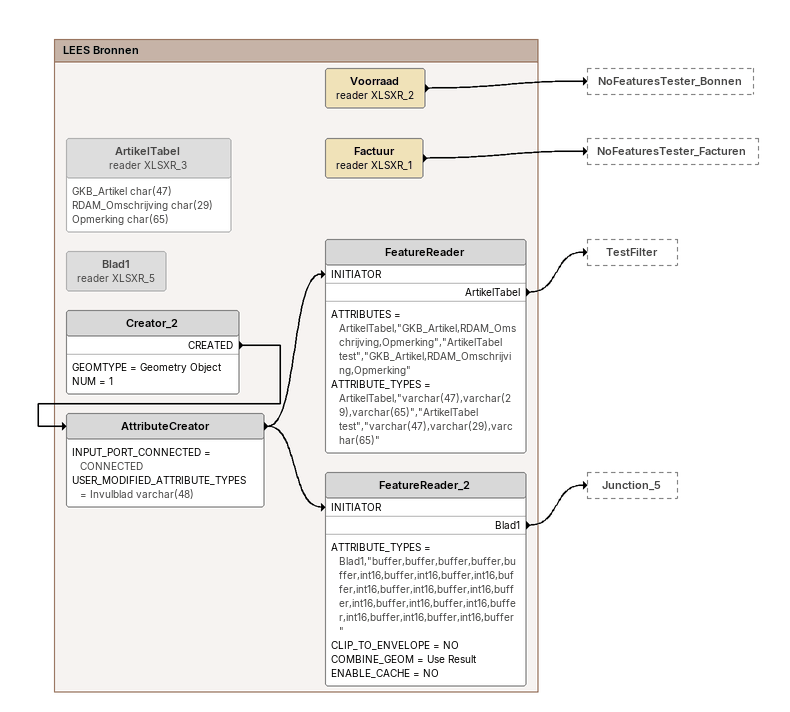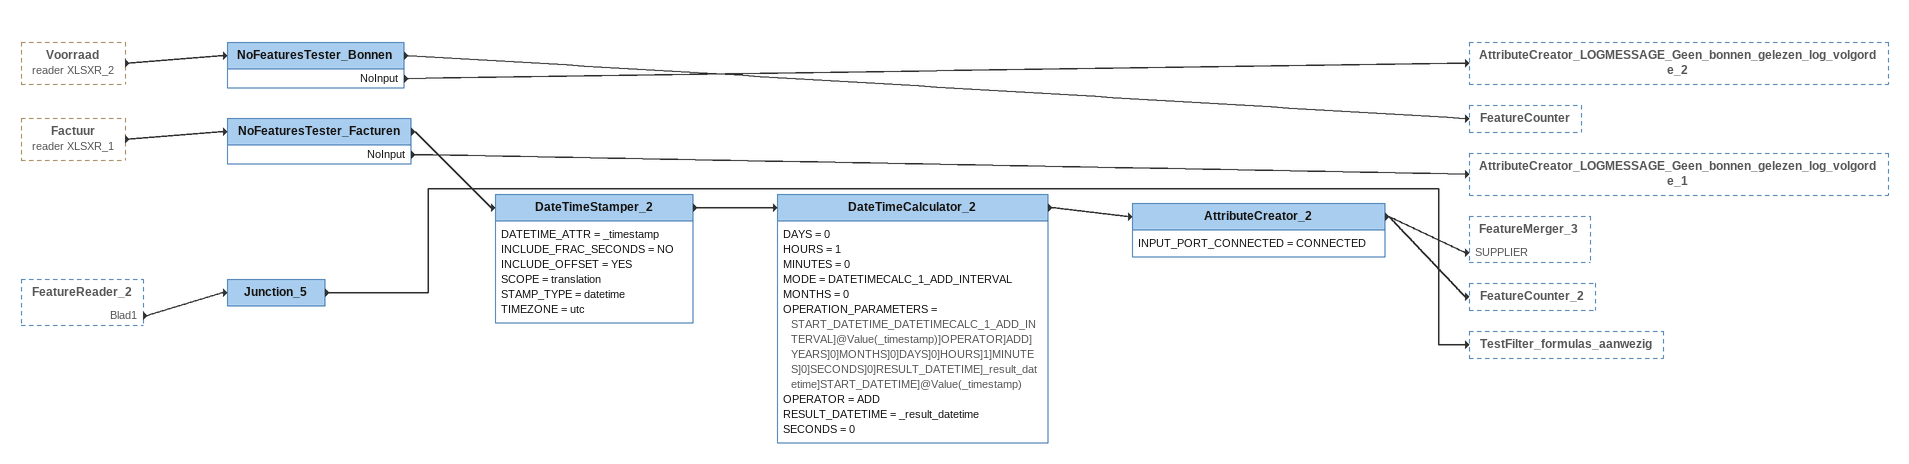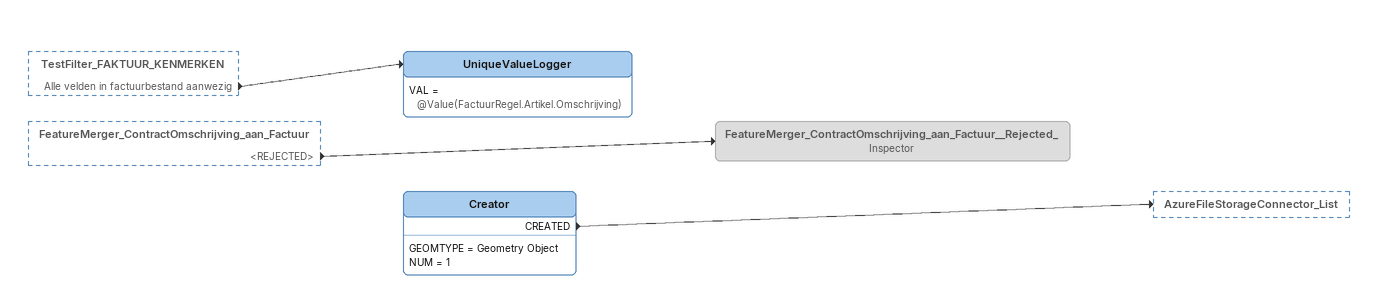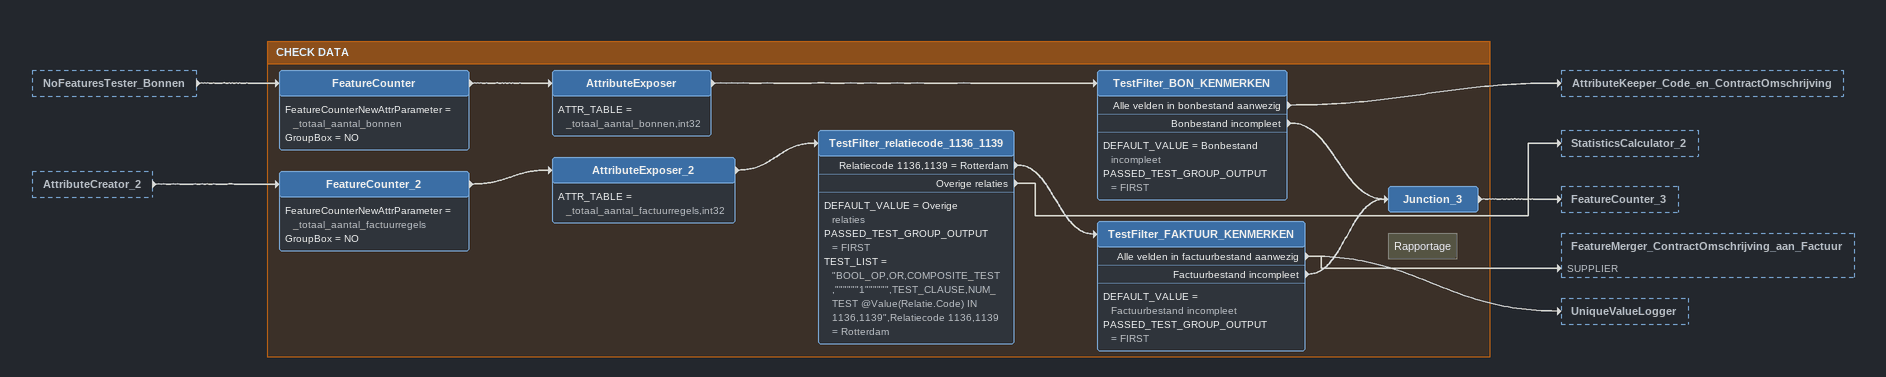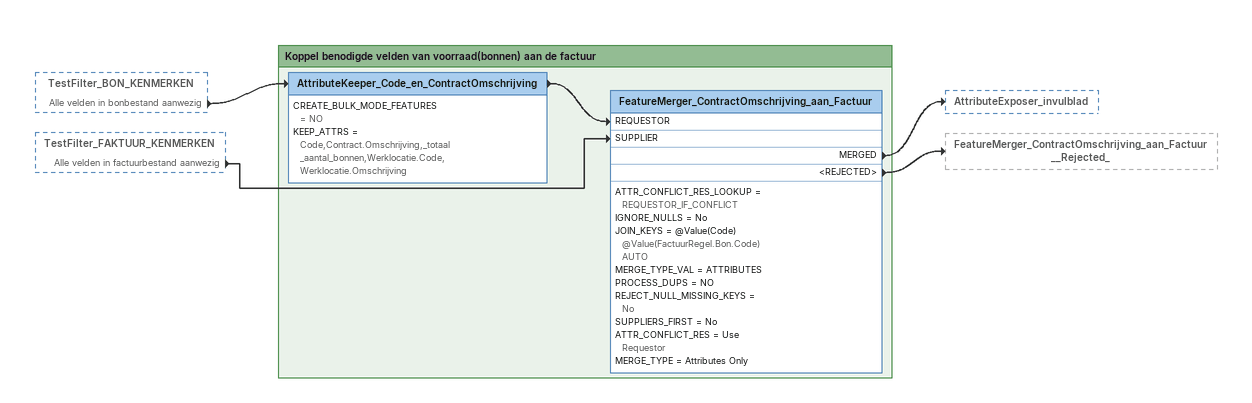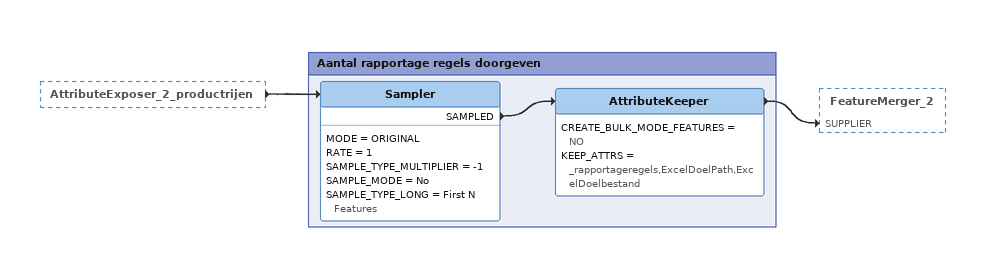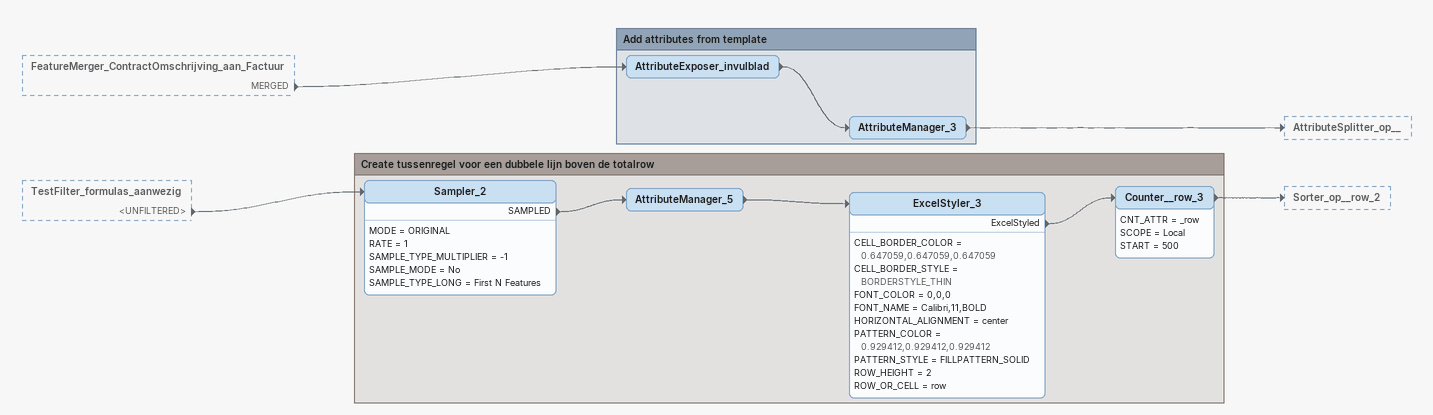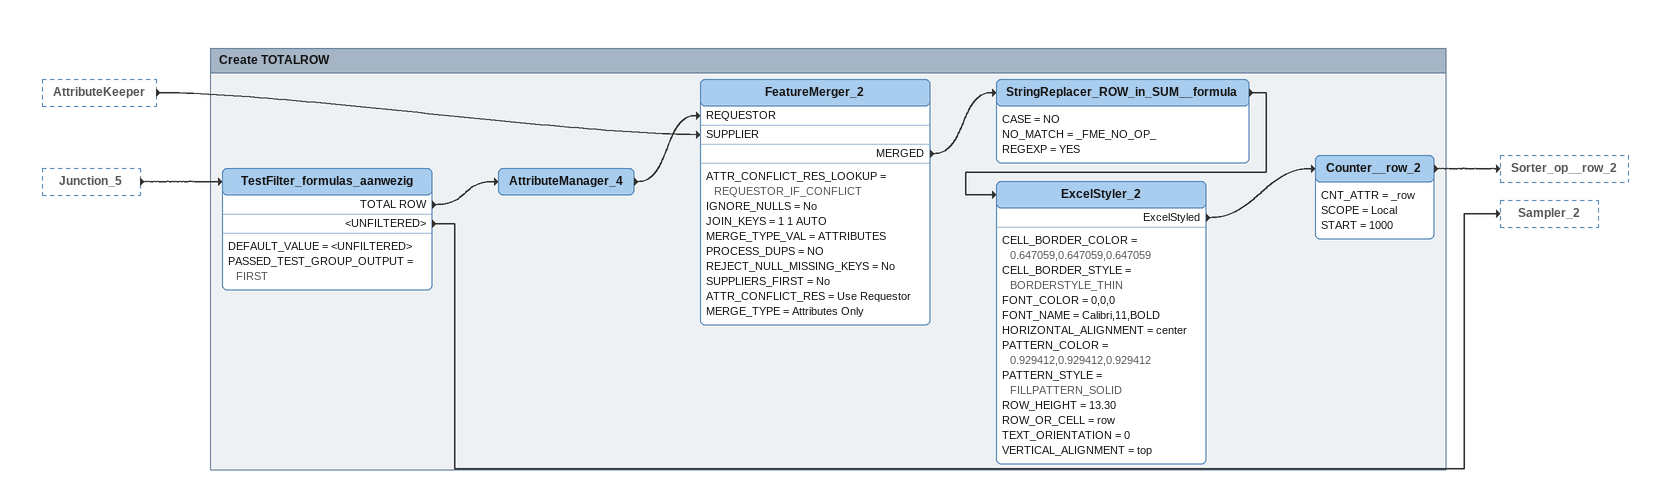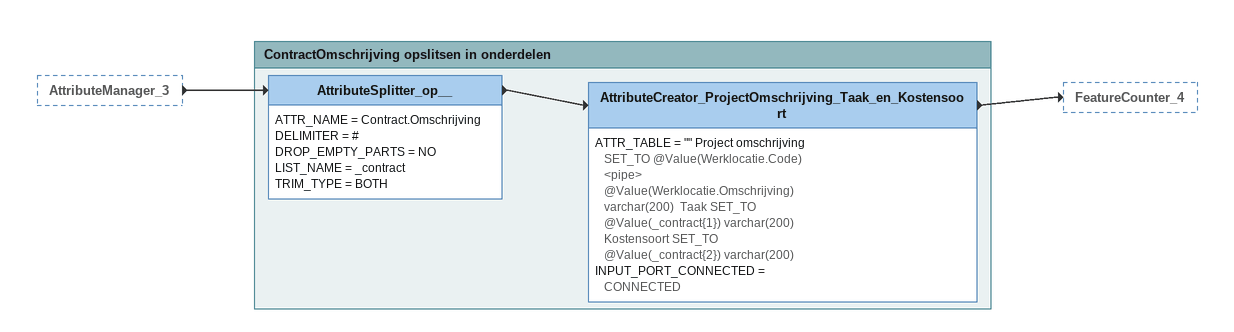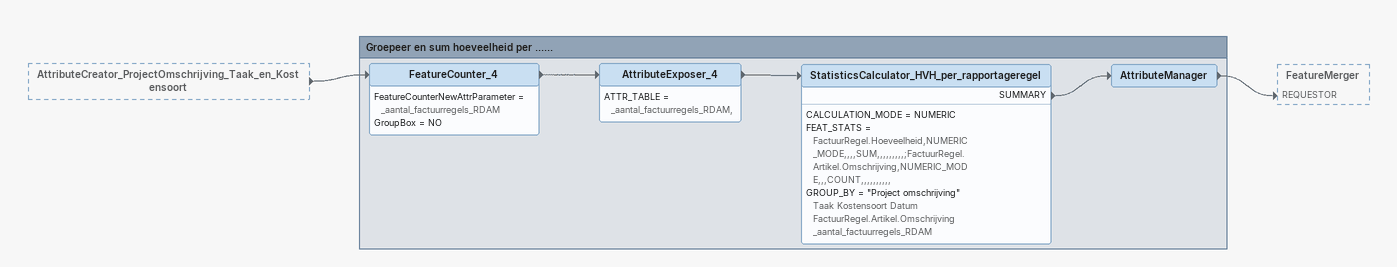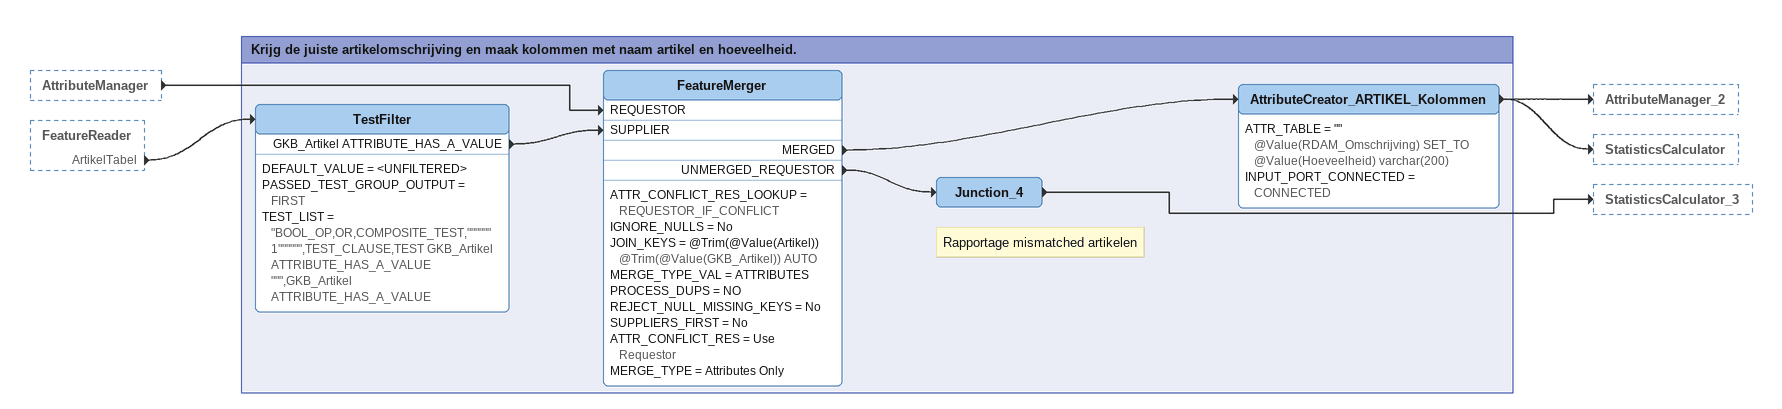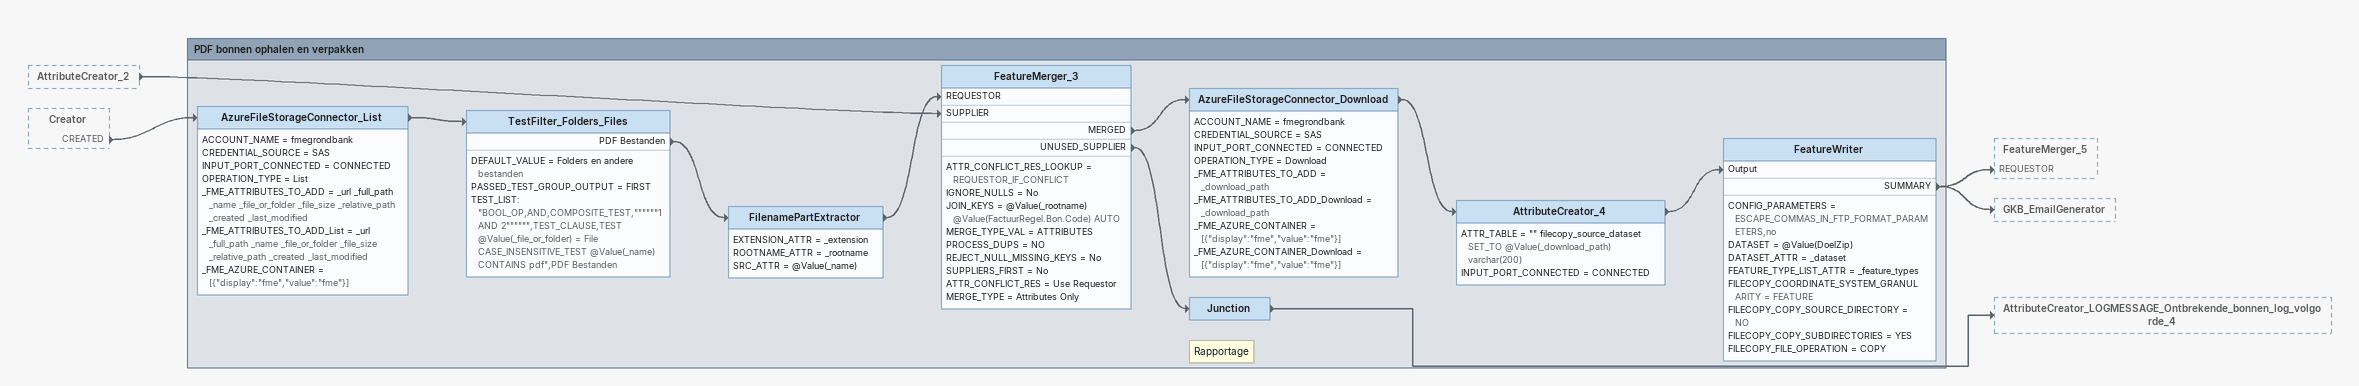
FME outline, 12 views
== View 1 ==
Bookmark: LEES Bronnen
ArtikelTabel (reader XLSXR_3) [off]
    attributes: GKB_Artikel char(47), RDAM_Omschrijving char(29), Opmerking char(65)
Blad1 (reader XLSXR_5) [off]
Creator_2
    GEOMTYPE = Geometry Object
    NUM = 1
    CREATED -> AttributeCreator
AttributeCreator
    INPUT_PORT_CONNECTED = CONNECTED
    USER_MODIFIED_ATTRIBUTE_TYPES = Invulblad varchar(48)
    -> FeatureReader_2 [INITIATOR]
    -> FeatureReader [INITIATOR]
FeatureReader
    ATTRIBUTES = ArtikelTabel,"GKB_Artikel,RDAM_Omschrijving,Opmerking","ArtikelTabel test","GKB_Artikel,RDAM_Omschrijving,Opmerking"
    ATTRIBUTE_TYPES = ArtikelTabel,"varchar(47),varchar(29),varchar(65)","ArtikelTabel test","varchar(47),varchar(29),varchar(65)"
    ArtikelTabel -> TestFilter
FeatureReader_2
    ATTRIBUTE_TYPES = Blad1,"buffer,buffer,buffer,buffer,buffer,int16,buffer,int16,buffer,int16,buffer,int16,buffer,int16,buffer,int16,buffer,int16,buffer,int16,buffer,int16,buffer,int16,buffer,int16,buffer,int16,buffer"
    CLIP_TO_ENVELOPE = NO
    COMBINE_GEOM = Use Result
    ENABLE_CACHE = NO
    Blad1 -> Junction_5
Voorraad (reader XLSXR_2)
    -> NoFeaturesTester_Bonnen
Factuur (reader XLSXR_1)
    -> NoFeaturesTester_Facturen

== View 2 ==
Voorraad (reader XLSXR_2) [outside]
    -> NoFeaturesTester_Bonnen
Factuur (reader XLSXR_1) [outside]
    -> NoFeaturesTester_Facturen
FeatureReader_2 [outside]
    Blad1 -> Junction_5
Junction_5
    -> TestFilter_formulas_aanwezig
NoFeaturesTester_Bonnen
    NoInput -> AttributeCreator_LOGMESSAGE_Geen_bonnen_gelezen_log_volgorde_2
    -> FeatureCounter
NoFeaturesTester_Facturen
    NoInput -> AttributeCreator_LOGMESSAGE_Geen_bonnen_gelezen_log_volgorde_1
    -> DateTimeStamper_2
DateTimeStamper_2
    DATETIME_ATTR = _timestamp
    INCLUDE_FRAC_SECONDS = NO
    INCLUDE_OFFSET = YES
    SCOPE = translation
    STAMP_TYPE = datetime
    TIMEZONE = utc
    -> DateTimeCalculator_2
DateTimeCalculator_2
    DAYS = 0
    HOURS = 1
    MINUTES = 0
    MODE = DATETIMECALC_1_ADD_INTERVAL
    MONTHS = 0
    OPERATION_PARAMETERS = START_DATETIME_DATETIMECALC_1_ADD_INTERVAL]@Value(_timestamp)]OPERATOR]ADD]YEARS]0]MONTHS]0]DAYS]0]HOURS]1]MINUTES]0]SECONDS]0]RESULT_DATETIME]_result_datetime]START_DATETIME]@Value(_timestamp)
    OPERATOR = ADD
    RESULT_DATETIME = _result_datetime
    SECONDS = 0
    -> AttributeCreator_2
AttributeCreator_2
    INPUT_PORT_CONNECTED = CONNECTED
    -> FeatureMerger_3 [SUPPLIER]
    -> FeatureCounter_2

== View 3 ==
TestFilter_FAKTUUR_KENMERKEN [outside]
    Alle velden in factuurbestand aanwezig -> UniqueValueLogger
FeatureMerger_ContractOmschrijving_aan_Factuur [outside]
    <REJECTED> -> FeatureMerger_ContractOmschrijving_aan_Factuur__Rejected_
UniqueValueLogger
    VAL = @Value(FactuurRegel.Artikel.Omschrijving)
FeatureMerger_ContractOmschrijving_aan_Factuur__Rejected_: Inspector [off]
Creator
    GEOMTYPE = Geometry Object
    NUM = 1
    CREATED -> AzureFileStorageConnector_List

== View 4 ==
NoFeaturesTester_Bonnen [outside]
    -> FeatureCounter
AttributeCreator_2 [outside]
    -> FeatureCounter_2

Bookmark: CHECK DATA
FeatureCounter
    FeatureCounterNewAttrParameter = _totaal_aantal_bonnen
    GroupBox = NO
    -> AttributeExposer
AttributeExposer
    ATTR_TABLE = _totaal_aantal_bonnen,int32
    -> TestFilter_BON_KENMERKEN
TestFilter_BON_KENMERKEN
    DEFAULT_VALUE = Bonbestand incompleet
    PASSED_TEST_GROUP_OUTPUT = FIRST
    Alle velden in bonbestand aanwezig -> AttributeKeeper_Code_en_ContractOmschrijving
    Bonbestand incompleet -> Junction_3
FeatureCounter_2
    FeatureCounterNewAttrParameter = _totaal_aantal_factuurregels
    GroupBox = NO
    -> AttributeExposer_2
AttributeExposer_2
    ATTR_TABLE = _totaal_aantal_factuurregels,int32
    -> TestFilter_relatiecode_1136_1139
TestFilter_relatiecode_1136_1139
    DEFAULT_VALUE = Overige relaties
    PASSED_TEST_GROUP_OUTPUT = FIRST
    TEST_LIST = "BOOL_OP,OR,COMPOSITE_TEST,""""""1"""""",TEST_CLAUSE,NUM_TEST @Value(Relatie.Code) IN 1136,1139",Relatiecode 1136,1139 = Rotterdam
    Relatiecode 1136,1139 = Rotterdam -> TestFilter_FAKTUUR_KENMERKEN
    Overige relaties -> StatisticsCalculator_2
TestFilter_FAKTUUR_KENMERKEN
    DEFAULT_VALUE = Factuurbestand incompleet
    PASSED_TEST_GROUP_OUTPUT = FIRST
    Alle velden in factuurbestand aanwezig -> FeatureMerger_ContractOmschrijving_aan_Factuur [SUPPLIER]
    Alle velden in factuurbestand aanwezig -> UniqueValueLogger
    Factuurbestand incompleet -> Junction_3
Note: Rapportage
Junction_3
    -> FeatureCounter_3

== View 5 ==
TestFilter_BON_KENMERKEN [outside]
    Alle velden in bonbestand aanwezig -> AttributeKeeper_Code_en_ContractOmschrijving
TestFilter_FAKTUUR_KENMERKEN [outside]
    Alle velden in factuurbestand aanwezig -> FeatureMerger_ContractOmschrijving_aan_Factuur [SUPPLIER]

Bookmark: Koppel benodigde velden van voorraad(bonnen) aan de factuur
AttributeKeeper_Code_en_ContractOmschrijving
    CREATE_BULK_MODE_FEATURES = NO
    KEEP_ATTRS = Code,Contract.Omschrijving,_totaal_aantal_bonnen,Werklocatie.Code,Werklocatie.Omschrijving
    -> FeatureMerger_ContractOmschrijving_aan_Factuur [REQUESTOR]
FeatureMerger_ContractOmschrijving_aan_Factuur
    ATTR_CONFLICT_RES_LOOKUP = REQUESTOR_IF_CONFLICT
    IGNORE_NULLS = No
    JOIN_KEYS = @Value(Code) @Value(FactuurRegel.Bon.Code) AUTO
    MERGE_TYPE_VAL = ATTRIBUTES
    PROCESS_DUPS = NO
    REJECT_NULL_MISSING_KEYS = No
    SUPPLIERS_FIRST = No
    ATTR_CONFLICT_RES = Use Requestor
    MERGE_TYPE = Attributes Only
    MERGED -> AttributeExposer_invulblad
    <REJECTED> -> FeatureMerger_ContractOmschrijving_aan_Factuur__Rejected_

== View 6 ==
AttributeExposer_2_productrijen [outside]
    -> Sampler

Bookmark: Aantal rapportage regels doorgeven
Sampler
    MODE = ORIGINAL
    RATE = 1
    SAMPLE_TYPE_MULTIPLIER = -1
    SAMPLE_MODE = No
    SAMPLE_TYPE_LONG = First N Features
    SAMPLED -> AttributeKeeper
AttributeKeeper
    CREATE_BULK_MODE_FEATURES = NO
    KEEP_ATTRS = _rapportageregels,ExcelDoelPath,ExcelDoelbestand
    -> FeatureMerger_2 [SUPPLIER]

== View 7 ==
FeatureMerger_ContractOmschrijving_aan_Factuur [outside]
    MERGED -> AttributeExposer_invulblad
TestFilter_formulas_aanwezig [outside]
    <UNFILTERED> -> Sampler_2

Bookmark: Create tussenregel voor een dubbele lijn boven de totalrow
Sampler_2
    MODE = ORIGINAL
    RATE = 1
    SAMPLE_TYPE_MULTIPLIER = -1
    SAMPLE_MODE = No
    SAMPLE_TYPE_LONG = First N Features
    SAMPLED -> AttributeManager_5
AttributeManager_5
    -> ExcelStyler_3
ExcelStyler_3
    CELL_BORDER_COLOR = 0.647059,0.647059,0.647059
    CELL_BORDER_STYLE = BORDERSTYLE_THIN
    FONT_COLOR = 0,0,0
    FONT_NAME = Calibri,11,BOLD
    HORIZONTAL_ALIGNMENT = center
    PATTERN_COLOR = 0.929412,0.929412,0.929412
    PATTERN_STYLE = FILLPATTERN_SOLID
    ROW_HEIGHT = 2
    ROW_OR_CELL = row
    ExcelStyled -> Counter__row_3
Counter__row_3
    CNT_ATTR = _row
    SCOPE = Local
    START = 500
    -> Sorter_op__row_2

Bookmark: Add attributes from template
AttributeExposer_invulblad
    -> AttributeManager_3
AttributeManager_3
    -> AttributeSplitter_op__

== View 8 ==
AttributeKeeper [outside]
    -> FeatureMerger_2 [SUPPLIER]
Junction_5 [outside]
    -> TestFilter_formulas_aanwezig

Bookmark: Create TOTALROW
TestFilter_formulas_aanwezig
    DEFAULT_VALUE = <UNFILTERED>
    PASSED_TEST_GROUP_OUTPUT = FIRST
    TOTAL ROW -> AttributeManager_4
    <UNFILTERED> -> Sampler_2
AttributeManager_4
    -> FeatureMerger_2 [REQUESTOR]
FeatureMerger_2
    ATTR_CONFLICT_RES_LOOKUP = REQUESTOR_IF_CONFLICT
    IGNORE_NULLS = No
    JOIN_KEYS = 1 1 AUTO
    MERGE_TYPE_VAL = ATTRIBUTES
    PROCESS_DUPS = NO
    REJECT_NULL_MISSING_KEYS = No
    SUPPLIERS_FIRST = No
    ATTR_CONFLICT_RES = Use Requestor
    MERGE_TYPE = Attributes Only
    MERGED -> StringReplacer_ROW_in_SUM__formula
StringReplacer_ROW_in_SUM__formula
    CASE = NO
    NO_MATCH = _FME_NO_OP_
    REGEXP = YES
    -> ExcelStyler_2
ExcelStyler_2
    CELL_BORDER_COLOR = 0.647059,0.647059,0.647059
    CELL_BORDER_STYLE = BORDERSTYLE_THIN
    FONT_COLOR = 0,0,0
    FONT_NAME = Calibri,11,BOLD
    HORIZONTAL_ALIGNMENT = center
    PATTERN_COLOR = 0.929412,0.929412,0.929412
    PATTERN_STYLE = FILLPATTERN_SOLID
    ROW_HEIGHT = 13.30
    ROW_OR_CELL = row
    TEXT_ORIENTATION = 0
    VERTICAL_ALIGNMENT = top
    ExcelStyled -> Counter__row_2
Counter__row_2
    CNT_ATTR = _row
    SCOPE = Local
    START = 1000
    -> Sorter_op__row_2

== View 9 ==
AttributeManager_3 [outside]
    -> AttributeSplitter_op__

Bookmark: ContractOmschrijving opslitsen in onderdelen
AttributeSplitter_op__
    ATTR_NAME = Contract.Omschrijving
    DELIMITER = #
    DROP_EMPTY_PARTS = NO
    LIST_NAME = _contract
    TRIM_TYPE = BOTH
    -> AttributeCreator_ProjectOmschrijving_Taak_en_Kostensoort
AttributeCreator_ProjectOmschrijving_Taak_en_Kostensoort
    ATTR_TABLE = "" Project omschrijving SET_TO @Value(Werklocatie.Code) <pipe> @Value(Werklocatie.Omschrijving) varchar(200)  Taak SET_TO @Value(_contract{1}) varchar(200)  Kostensoort SET_TO @Value(_contract{2}) varchar(200)
    INPUT_PORT_CONNECTED = CONNECTED
    -> FeatureCounter_4

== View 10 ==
AttributeCreator_ProjectOmschrijving_Taak_en_Kostensoort [outside]
    -> FeatureCounter_4

Bookmark: Groepeer en sum hoeveelheid per ......
FeatureCounter_4
    FeatureCounterNewAttrParameter = _aantal_factuurregels_RDAM
    GroupBox = NO
    -> AttributeExposer_4
AttributeExposer_4
    ATTR_TABLE = _aantal_factuurregels_RDAM,
    -> StatisticsCalculator_HVH_per_rapportageregel
StatisticsCalculator_HVH_per_rapportageregel
    CALCULATION_MODE = NUMERIC
    FEAT_STATS = FactuurRegel.Hoeveelheid,NUMERIC_MODE,,,,SUM,,,,,,,,,;FactuurRegel.Artikel.Omschrijving,NUMERIC_MODE,,,COUNT,,,,,,,,,,
    GROUP_BY = "Project omschrijving" Taak Kostensoort Datum FactuurRegel.Artikel.Omschrijving _aantal_factuurregels_RDAM
    SUMMARY -> AttributeManager
AttributeManager
    -> FeatureMerger [REQUESTOR]

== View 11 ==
AttributeManager [outside]
    -> FeatureMerger [REQUESTOR]
FeatureReader [outside]
    ArtikelTabel -> TestFilter

Bookmark: Krijg de juiste artikelomschrijving en maak kolommen met naam artikel en hoeveelheid.
TestFilter
    DEFAULT_VALUE = <UNFILTERED>
    PASSED_TEST_GROUP_OUTPUT = FIRST
    TEST_LIST = "BOOL_OP,OR,COMPOSITE_TEST,""""""1"""""",TEST_CLAUSE,TEST GKB_Artikel ATTRIBUTE_HAS_A_VALUE """,GKB_Artikel ATTRIBUTE_HAS_A_VALUE
    GKB_Artikel ATTRIBUTE_HAS_A_VALUE -> FeatureMerger [SUPPLIER]
FeatureMerger
    ATTR_CONFLICT_RES_LOOKUP = REQUESTOR_IF_CONFLICT
    IGNORE_NULLS = No
    JOIN_KEYS = @Trim(@Value(Artikel)) @Trim(@Value(GKB_Artikel)) AUTO
    MERGE_TYPE_VAL = ATTRIBUTES
    PROCESS_DUPS = NO
    REJECT_NULL_MISSING_KEYS = No
    SUPPLIERS_FIRST = No
    ATTR_CONFLICT_RES = Use Requestor
    MERGE_TYPE = Attributes Only
    MERGED -> AttributeCreator_ARTIKEL_Kolommen
    UNMERGED_REQUESTOR -> Junction_4
AttributeCreator_ARTIKEL_Kolommen
    ATTR_TABLE = "" @Value(RDAM_Omschrijving) SET_TO @Value(Hoeveelheid) varchar(200)
    INPUT_PORT_CONNECTED = CONNECTED
    -> AttributeManager_2
    -> StatisticsCalculator
Note: Rapportage mismatched artikelen
Junction_4
    -> StatisticsCalculator_3

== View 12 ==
AttributeCreator_2 [outside]
    -> FeatureMerger_3 [SUPPLIER]
Creator [outside]
    CREATED -> AzureFileStorageConnector_List

Bookmark: PDF bonnen ophalen en verpakken
AzureFileStorageConnector_List
    ACCOUNT_NAME = fmegrondbank
    CREDENTIAL_SOURCE = SAS
    INPUT_PORT_CONNECTED = CONNECTED
    OPERATION_TYPE = List
    _FME_ATTRIBUTES_TO_ADD = _url _full_path _name _file_or_folder _file_size _relative_path _created _last_modified
    _FME_ATTRIBUTES_TO_ADD_List = _url _full_path _name _file_or_folder _file_size _relative_path _created _last_modified
    _FME_AZURE_CONTAINER = [{"display":"fme","value":"fme"}]
    -> TestFilter_Folders_Files
TestFilter_Folders_Files
    DEFAULT_VALUE = Folders en andere bestanden
    PASSED_TEST_GROUP_OUTPUT = FIRST
    TEST_LIST:
      "BOOL_OP,AND,COMPOSITE_TEST,""""""1 AND 2"""""",TEST_CLAUSE,TEST @Value(_file_or_folder) = File
      CASE_INSENSITIVE_TEST @Value(_name) CONTAINS pdf",PDF Bestanden
    PDF Bestanden -> FilenamePartExtractor
FilenamePartExtractor
    EXTENSION_ATTR = _extension
    ROOTNAME_ATTR = _rootname
    SRC_ATTR = @Value(_name)
    -> FeatureMerger_3 [REQUESTOR]
FeatureMerger_3
    ATTR_CONFLICT_RES_LOOKUP = REQUESTOR_IF_CONFLICT
    IGNORE_NULLS = No
    JOIN_KEYS = @Value(_rootname) @Value(FactuurRegel.Bon.Code) AUTO
    MERGE_TYPE_VAL = ATTRIBUTES
    PROCESS_DUPS = NO
    REJECT_NULL_MISSING_KEYS = No
    SUPPLIERS_FIRST = No
    ATTR_CONFLICT_RES = Use Requestor
    MERGE_TYPE = Attributes Only
    MERGED -> AzureFileStorageConnector_Download
    UNUSED_SUPPLIER -> Junction
AzureFileStorageConnector_Download
    ACCOUNT_NAME = fmegrondbank
    CREDENTIAL_SOURCE = SAS
    INPUT_PORT_CONNECTED = CONNECTED
    OPERATION_TYPE = Download
    _FME_ATTRIBUTES_TO_ADD = _download_path
    _FME_ATTRIBUTES_TO_ADD_Download = _download_path
    _FME_AZURE_CONTAINER = [{"display":"fme","value":"fme"}]
    _FME_AZURE_CONTAINER_Download = [{"display":"fme","value":"fme"}]
    -> AttributeCreator_4
AttributeCreator_4
    ATTR_TABLE = "" filecopy_source_dataset SET_TO @Value(_download_path) varchar(200)
    INPUT_PORT_CONNECTED = CONNECTED
    -> FeatureWriter [Output]
FeatureWriter
    CONFIG_PARAMETERS = ESCAPE_COMMAS_IN_FTP_FORMAT_PARAMETERS,no
    DATASET = @Value(DoelZip)
    DATASET_ATTR = _dataset
    FEATURE_TYPE_LIST_ATTR = _feature_types
    FILECOPY_COORDINATE_SYSTEM_GRANULARITY = FEATURE
    FILECOPY_COPY_SOURCE_DIRECTORY = NO
    FILECOPY_COPY_SUBDIRECTORIES = YES
    FILECOPY_FILE_OPERATION = COPY
    SUMMARY -> FeatureMerger_5 [REQUESTOR]
    SUMMARY -> GKB_EmailGenerator
Note: Rapportage
Junction
    -> AttributeCreator_LOGMESSAGE_Ontbrekende_bonnen_log_volgorde_4
